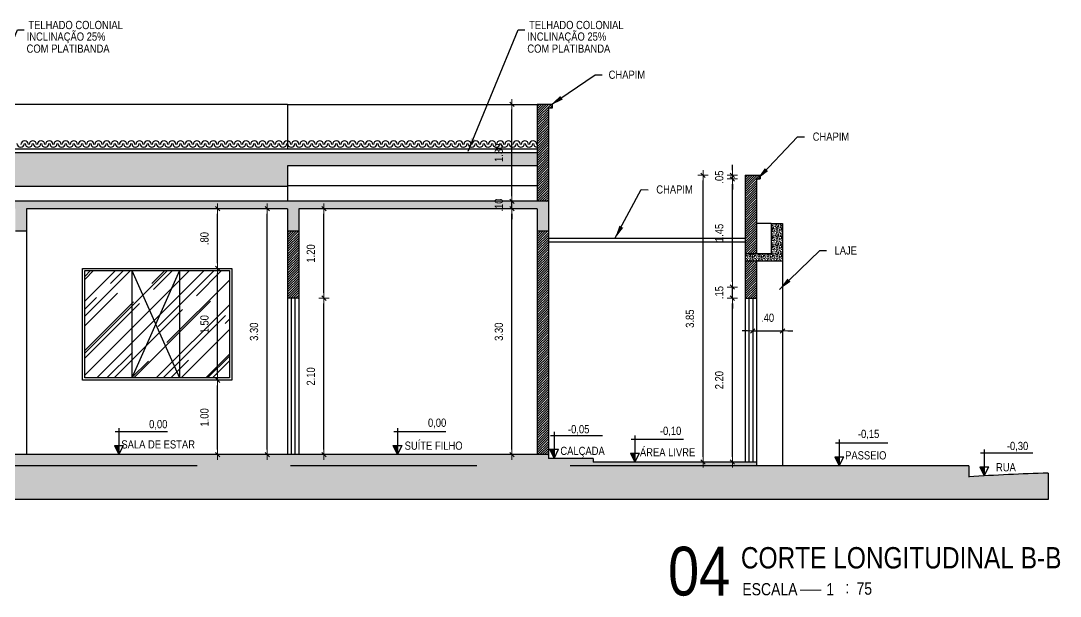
# Model space of a CAD drawing. Header units: millimetres. Extents: x -677 to -23, y -135 to 1112.
# Drawn here: x -51.67 to -37.72, y 863.24 to 870.97 of the extents above; entities that cross this region are included whole.
import ezdxf
from ezdxf.enums import TextEntityAlignment as Align

# ---------------------------------------------------------------- set-up
doc = ezdxf.new("R2010")
doc.units = ezdxf.units.MM
doc.header["$LTSCALE"] = 20
doc.header["$MEASUREMENT"] = 0
doc.header["$PDSIZE"] = -5
doc.linetypes.add('CONTINU', pattern=[0])
doc.linetypes.add('HIDDEN2', pattern=[0.1875, 0.125, -0.0625])
doc.layers.get('0').update_dxf_attribs({"linetype": 'CONTINUOUS'})
doc.layers.get('Defpoints').update_dxf_attribs({"linetype": 'CONTINUOUS'})
for name, color, linetype in [('AR-ALV', 5, 'CONTINUOUS'), ('COTA', 7, 'CONTINUOUS'), ('COTAS', 7, 'CONTINUOUS'), ('E-hatch', 8, 'CONTINUOUS'), ('E-txt-g', 3, 'CONTINUOUS'), ('E-TXT-Y', 2, 'CONTINUOUS'), ('ESQUADRIA', 3, 'CONTINUOUS')]:
    doc.layers.add(name, color=color, linetype=linetype)
for name, color, linetype, lineweight in [('E-Cta-W', 7, 'CONTINUOUS', 20), ('E-Pen-C', 4, 'CONTINUOUS', 15), ('E-Pen-G', 3, 'CONTINUOUS', 30), ('E-Txt-W', 7, 'CONTINUOUS', 20)]:
    doc.layers.add(name, color=color, linetype=linetype, lineweight=lineweight)
doc.styles.add('F2', font='swissc.ttf')
doc.styles.add('REG60', font='romans.shx', dxfattribs={"width": 0.8, "height": 0.15})
doc.styles.add('REG80', font='romans.shx', dxfattribs={"width": 0.8, "height": 0.2})
doc.dimstyles.new('DIMENSION-1', dxfattribs={"dimtxt": 0.11, "dimasz": 0.07, "dimexe": 1, "dimexo": 0, "dimgap": 0.12, "dimtad": 1, "dimzin": 7, "dimdsep": 46, "dimtxsty": 'F2', "dimblk1": 'TRACO', "dimblk2": 'TRACO', "dimsah": 1, "dimcen": 1, "dimse1": 1, "dimse2": 1, "dimclrd": 256, "dimclre": 256, "dimclrt": 6, "dimadec": 0, "dimazin": 0, "dimtfac": 1, "dimtix": 1, "dimtmove": 2, "dimatfit": 3, "dimldrblk": 'TRACO', "dimfxl": 1, "dimtolj": 1, "dimtzin": 0, "dimarcsym": 0})
doc.dimstyles.get("Standard").update_dxf_attribs({"dimtxt": 0.18, "dimasz": 0.18, "dimexe": 0.18, "dimexo": 0.0625, "dimgap": 0.09, "dimtad": 0, "dimtih": 1, "dimtoh": 1, "dimdec": 4, "dimzin": 0, "dimdsep": 46, "dimtxsty": 'Standard', "dimcen": 0.09, "dimadec": 0, "dimazin": 0, "dimtfac": 1, "dimtdec": 4, "dimtofl": 0, "dimtmove": 0, "dimatfit": 3, "dimfxl": 1, "dimtolj": 1, "dimtzin": 0, "dimarcsym": 0})
pattern_1 = [(0, (0.114, 0.0768), (0, 0.12), [0, -0.12]), (0, (0.1152, 0.0348), (0, 0.12), [0, -0.12]), (0, (0.1188, 0.0996), (0, 0.12), [0, -0.12]), (338.1986, (0.0564, 0.0624), (0.36000003276, -0.11999998926), [0.01292436, -0.63329544]), (216.8699, (0.0684, 0.0576), (0.35999999014, 0.2400000148), [0.006, -0.594]), (130.6013, (0.0636, 0.054), (0.60000005055, -0.71999988218), [0.0110634, -1.09528188]), (206.5651, (0.024, 0.0396), (-0.119999899, -0.120000157), [0.00268332, -0.26564484]), (326.3099, (0.0216, 0.0384), (0.2399999469, -0.1200001601), [0.00432672, -0.42833952]), (108.4349, (0.0252, 0.036), (-0.1199998084, 0.2400000522), [0.00379476, -0.3756786]), (225, (0.1008, 0.0276), (-1e-17, -0.120000037), [0.00509112, -0.16461444]), (0, (0.0972, 0.024), (0.12, 0.12), [0.0072, -0.1128]), (135, (0.1044, 0.024), (-0.120000037, 0), [0.00509112, -0.16461444]), (251.5651, (0.0864, 0.1044), (0.1199998084, 0.2400000522), [0.00379476, -0.3756786]), (0, (0.0852, 0.1008), (0.12, 0.12), [0.006, -0.114]), (143.1301, (0.0912, 0.1008), (-0.35999999014, 0.2400000148), [0.006, -0.594]), (213.6901, (0.0228, 0.1056), (0.2399999469, 0.1200001601), [0.00432672, -0.42833952]), (341.5651, (0.0192, 0.1032), (-0.2400000522, 0.1199998084), [0.00758952, -0.37188384]), (126.8699, (0.0264, 0.1008), (0.2400000148, -0.35999999014), [0.006, -0.594]), (0, (0.0576, 0.1008), (0, 0.12), [0, -0.12]), (0, (0.0252, 0.0696), (0, 0.12), [0, -0.12]), (0, (0.0588, 0.0252), (0, 0.12), [0, -0.12]), (0, (0.0912, 0.0624), (0, 0.12), [0, -0.12]), (0, (0.0564, 0.0828), (0, 0.12), [0, -0.12]), (0, (0.03, 0.0864), (0, 0.12), [0, -0.12]), (0, (0.0408, 0.0792), (0, 0.12), [0, -0.12]), (0, (0.036, 0.0504), (0, 0.12), [0, -0.12]), (0, (0.0072, 0.0552), (0, 0.12), [0, -0.12]), (0, (0.0084, 0.0828), (0, 0.12), [0, -0.12]), (0, (0.0048, 0.1092), (0, 0.12), [0, -0.12]), (0, (0.042, 0.114), (0, 0.12), [0, -0.12]), (0, (0.0684, 0.1188), (0, 0.12), [0, -0.12]), (0, (0.1104, 0.114), (0, 0.12), [0, -0.12]), (0, (0.0816, 0.0768), (0, 0.12), [0, -0.12]), (0, (0.0696, 0.0984), (0, 0.12), [0, -0.12]), (0, (0.0792, 0.0408), (0, 0.12), [0, -0.12]), (0, (0.0432, 0.0348), (0, 0.12), [0, -0.12]), (0, (0.0792, 0.0084), (0, 0.12), [0, -0.12]), (0, (0.0396, 0.0156), (0, 0.12), [0, -0.12]), (0, (0.0012, 0.012), (0, 0.12), [0, -0.12]), (0, (0.0156, 0.006), (0, 0.12), [0, -0.12]), (0, (0.0168, 0.0228), (0, 0.12), [0, -0.12]), (0, (0.0972, 0.0036), (0, 0.12), [0, -0.12]), (0, (0.1116, 0.0528), (0, 0.12), [0, -0.12]), (0, (0.1056, 0.0888), (0, 0.12), [0, -0.12]), (0, (0.0504, 0.0024), (0, 0.12), [0, -0.12])]

# ---------------------------------------------------------------- blocks, each defined once
blk = doc.blocks.new('TXT-AMB75')
at = {"layer": 'E-txt-g', "style": 'REG80', "width": 0.8, "flags": 8}
blk.add_attdef('TXT', text='', height=0.2, dxfattribs=at).set_placement((0.005, 0.296), align=Align.CENTER)
at = {"layer": 'E-Txt-W', "style": 'REG60', "width": 0.8, "flags": 8}
blk.add_attdef('TXT', text='', height=0.15, dxfattribs=at).set_placement((0.005, 0.027), align=Align.CENTER)
blk = doc.blocks.new('TRACO')
at = {"layer": 'E-Pen-C'}
for p, q in [((-1, 0), (1, 0)), ((0, 1), (0, -1))]:
    blk.add_line(p, q, dxfattribs=at)
at = {"layer": 'E-Pen-G'}
blk.add_line((-0.42, -0.42), (0.42, 0.42), dxfattribs=at)
blk = doc.blocks.new('*D594')
at = {"color": 4, "lineweight": -2}
blk.add_line((-59.539, 865.064), (-59.539, 870.574), dxfattribs=at)
at = {"layer": 'Defpoints', "color": 0, "linetype": 'Continuous'}
for p in [(-59.539, 870.644), (-58.195, 870.644), (-41.449, 864.994)]:
    blk.add_point(p, dxfattribs=at)
at = {"color": 4, "linetype": 'Continuous', "lineweight": -2, "xscale": 0.07, "yscale": 0.07, "zscale": 0.07}
for p, rotation in [((-59.539, 870.644), 90), ((-59.539, 864.994), 270)]:
    blk.add_blockref('TRACO', p, dxfattribs=dict(at, rotation=rotation))
at = {"color": 4, "linetype": 'Continuous', "insert": (-59.715, 868.119), "char_height": 0.11, "attachment_point": 5, "rotation": 90, "style": 'F2'}
blk.add_mtext('\\A1;5.65', dxfattribs=at)
blk = doc.blocks.new('*D610')
at = {"color": 4, "lineweight": -2}
blk.add_line((-45.078, 865.214), (-45.078, 868.374), dxfattribs=at)
at = {"layer": 'Defpoints', "color": 0, "linetype": 'Continuous'}
for p in [(-45.078, 868.444), (-44.873, 868.444), (-44.873, 865.144)]:
    blk.add_point(p, dxfattribs=at)
at = {"color": 4, "linetype": 'Continuous', "lineweight": -2, "xscale": 0.07, "yscale": 0.07, "zscale": 0.07}
for p, rotation in [((-45.078, 868.444), 90), ((-45.078, 865.144), 270)]:
    blk.add_blockref('TRACO', p, dxfattribs=dict(at, rotation=rotation))
at = {"color": 4, "linetype": 'Continuous', "insert": (-45.254, 866.794), "char_height": 0.11, "attachment_point": 5, "rotation": 90, "style": 'F2'}
blk.add_mtext('\\A1;3.30', dxfattribs=at)
blk = doc.blocks.new('*D611')
at = {"color": 4, "lineweight": -2}
blk.add_line((-42.121, 865.114), (-42.121, 867.174), dxfattribs=at)
at = {"layer": 'Defpoints', "color": 0, "linetype": 'Continuous'}
for p in [(-42.121, 867.244), (-41.957, 867.244), (-41.957, 865.044)]:
    blk.add_point(p, dxfattribs=at)
at = {"color": 4, "linetype": 'Continuous', "lineweight": -2, "xscale": 0.07, "yscale": 0.07, "zscale": 0.07}
for p, rotation in [((-42.121, 867.244), 90), ((-42.121, 865.044), 270)]:
    blk.add_blockref('TRACO', p, dxfattribs=dict(at, rotation=rotation))
at = {"color": 4, "linetype": 'Continuous', "insert": (-42.297, 866.144), "char_height": 0.11, "attachment_point": 5, "rotation": 90, "style": 'F2'}
blk.add_mtext('\\A1;2.20', dxfattribs=at)
blk = doc.blocks.new('*D612')
at = {"color": 4, "lineweight": -2}
for p, q in [((-42.121, 867.464), (-42.121, 867.534)), ((-42.121, 867.244), (-42.121, 867.394)), ((-42.121, 867.174), (-42.121, 867.104))]:
    blk.add_line(p, q, dxfattribs=at)
at = {"layer": 'Defpoints', "color": 0, "linetype": 'Continuous'}
for p in [(-42.121, 867.394), (-41.957, 867.394), (-41.957, 867.244)]:
    blk.add_point(p, dxfattribs=at)
at = {"color": 4, "linetype": 'Continuous', "lineweight": -2, "xscale": 0.07, "yscale": 0.07, "zscale": 0.07}
for p, rotation in [((-42.121, 867.394), 270), ((-42.121, 867.244), 90)]:
    blk.add_blockref('TRACO', p, dxfattribs=dict(at, rotation=rotation))
at = {"color": 4, "linetype": 'Continuous', "insert": (-42.297, 867.319), "char_height": 0.11, "attachment_point": 5, "rotation": 90, "style": 'F2'}
blk.add_mtext('\\A1;.15', dxfattribs=at)
blk = doc.blocks.new('*D613')
at = {"color": 4, "lineweight": -2}
blk.add_line((-42.121, 867.464), (-42.121, 868.774), dxfattribs=at)
at = {"layer": 'Defpoints', "color": 0, "linetype": 'Continuous'}
for p in [(-42.121, 868.844), (-41.807, 868.844), (-41.957, 867.394)]:
    blk.add_point(p, dxfattribs=at)
at = {"color": 4, "linetype": 'Continuous', "lineweight": -2, "xscale": 0.07, "yscale": 0.07, "zscale": 0.07}
for p, rotation in [((-42.121, 868.844), 90), ((-42.121, 867.394), 270)]:
    blk.add_blockref('TRACO', p, dxfattribs=dict(at, rotation=rotation))
at = {"color": 4, "linetype": 'Continuous', "insert": (-42.297, 868.119), "char_height": 0.11, "attachment_point": 5, "rotation": 90, "style": 'F2'}
blk.add_mtext('\\A1;1.45', dxfattribs=at)
blk = doc.blocks.new('*D614')
at = {"color": 4, "lineweight": -2}
for p, q in [((-42.121, 868.964), (-42.121, 869.034)), ((-42.121, 868.844), (-42.121, 868.894)), ((-42.121, 868.774), (-42.121, 868.704))]:
    blk.add_line(p, q, dxfattribs=at)
at = {"layer": 'Defpoints', "color": 0, "linetype": 'Continuous'}
for p in [(-42.121, 868.894), (-41.807, 868.894), (-41.807, 868.844)]:
    blk.add_point(p, dxfattribs=at)
at = {"color": 4, "linetype": 'Continuous', "lineweight": -2, "xscale": 0.07, "yscale": 0.07, "zscale": 0.07}
for p, rotation in [((-42.121, 868.894), 270), ((-42.121, 868.844), 90)]:
    blk.add_blockref('TRACO', p, dxfattribs=dict(at, rotation=rotation))
at = {"color": 4, "linetype": 'Continuous', "insert": (-42.297, 868.869), "char_height": 0.11, "attachment_point": 5, "rotation": 90, "style": 'F2'}
blk.add_mtext('\\A1;.05', dxfattribs=at)
blk = doc.blocks.new('*D615')
at = {"color": 4, "lineweight": -2}
blk.add_line((-42.514, 865.114), (-42.514, 868.824), dxfattribs=at)
at = {"layer": 'Defpoints', "color": 0, "linetype": 'Continuous'}
for p in [(-42.514, 868.894), (-41.957, 868.894), (-41.957, 865.044)]:
    blk.add_point(p, dxfattribs=at)
at = {"color": 4, "linetype": 'Continuous', "lineweight": -2, "xscale": 0.07, "yscale": 0.07, "zscale": 0.07}
for p, rotation in [((-42.514, 868.894), 90), ((-42.514, 865.044), 270)]:
    blk.add_blockref('TRACO', p, dxfattribs=dict(at, rotation=rotation))
at = {"color": 4, "linetype": 'Continuous', "insert": (-42.691, 866.969), "char_height": 0.11, "attachment_point": 5, "rotation": 90, "style": 'F2'}
blk.add_mtext('\\A1;3.85', dxfattribs=at)
blk = doc.blocks.new('*D616')
at = {"color": 4, "lineweight": -2}
for p, q in [((-41.919, 866.804), (-41.989, 866.804)), ((-41.849, 866.804), (-41.449, 866.804)), ((-41.379, 866.804), (-41.309, 866.804))]:
    blk.add_line(p, q, dxfattribs=at)
at = {"layer": 'Defpoints', "color": 0, "linetype": 'Continuous'}
for p in [(-41.849, 867.244), (-41.449, 867.244), (-41.449, 866.804)]:
    blk.add_point(p, dxfattribs=at)
at = {"color": 4, "linetype": 'Continuous', "lineweight": -2, "xscale": 0.07, "yscale": 0.07, "zscale": 0.07}
blk.add_blockref('TRACO', (-41.849, 866.804), dxfattribs=at)
at = {"color": 4, "linetype": 'Continuous', "lineweight": -2, "xscale": 0.07, "yscale": 0.07, "zscale": 0.07, "rotation": 180}
blk.add_blockref('TRACO', (-41.449, 866.804), dxfattribs=at)
at = {"color": 4, "linetype": 'Continuous', "insert": (-41.649, 866.981), "char_height": 0.11, "attachment_point": 5, "style": 'F2'}
blk.add_mtext('\\A1;.40', dxfattribs=at)
blk = doc.blocks.new('*D618')
at = {"color": 4, "lineweight": -2}
for p, q in [((-45.078, 868.614), (-45.078, 868.684)), ((-45.078, 868.444), (-45.078, 868.544)), ((-45.078, 868.374), (-45.078, 868.304))]:
    blk.add_line(p, q, dxfattribs=at)
at = {"layer": 'Defpoints', "color": 0, "linetype": 'Continuous'}
for p in [(-45.078, 868.544), (-44.739, 868.544), (-44.739, 868.444)]:
    blk.add_point(p, dxfattribs=at)
at = {"color": 4, "linetype": 'Continuous', "lineweight": -2, "xscale": 0.07, "yscale": 0.07, "zscale": 0.07}
for p, rotation in [((-45.078, 868.544), 270), ((-45.078, 868.444), 90)]:
    blk.add_blockref('TRACO', p, dxfattribs=dict(at, rotation=rotation))
at = {"color": 4, "linetype": 'Continuous', "insert": (-45.254, 868.494), "char_height": 0.11, "attachment_point": 5, "rotation": 90, "style": 'F2'}
blk.add_mtext('\\A1;.10', dxfattribs=at)
blk = doc.blocks.new('*D619')
at = {"color": 4, "lineweight": -2}
blk.add_line((-45.078, 868.614), (-45.078, 869.774), dxfattribs=at)
at = {"layer": 'Defpoints', "color": 0, "linetype": 'Continuous'}
for p in [(-45.078, 869.844), (-44.739, 869.844), (-44.739, 868.544)]:
    blk.add_point(p, dxfattribs=at)
at = {"color": 4, "linetype": 'Continuous', "lineweight": -2, "xscale": 0.07, "yscale": 0.07, "zscale": 0.07}
for p, rotation in [((-45.078, 869.844), 90), ((-45.078, 868.544), 270)]:
    blk.add_blockref('TRACO', p, dxfattribs=dict(at, rotation=rotation))
at = {"color": 4, "linetype": 'Continuous', "insert": (-45.254, 869.194), "char_height": 0.11, "attachment_point": 5, "rotation": 90, "style": 'F2'}
blk.add_mtext('\\A1;1.30', dxfattribs=at)
blk = doc.blocks.new('IND_DES')
at = {"layer": 'E-Txt-W', "color": 7}
blk.add_line((0.0269, -0.2428), (0.1984, -0.2428), dxfattribs=at)
at = {"layer": 'E-txt-g', "color": 7, "style": 'F2'}
for s, p in [('ESCALA', (-0.4463, -0.2864)), ('1', (0.2426, -0.2864)), (':', (0.3988, -0.2706))]:
    blk.add_text(s, height=0.1, dxfattribs=at).set_placement(p)
blk.add_attdef('ESCALA', (0.4897, -0.2812), '', height=0.1, dxfattribs=at)
at = {"layer": 'E-Txt-W', "color": 6, "style": 'F2'}
blk.add_attdef('00', text='', height=0.4, dxfattribs=at).set_placement((-0.7083, -0.2881), align=Align.CENTER)
at = {"layer": 'E-TXT-Y', "color": 7, "style": 'F2'}
for tag, p in [('PROJETO', (-0.4563, 0.1829)), ('DESENHO', (-0.4582, -0.0658))]:
    blk.add_attdef(tag, p, '', height=0.175, dxfattribs=at)
blk = doc.blocks.new('*D1115')
at = {"color": 4, "lineweight": -2}
blk.add_line((-47.6, 865.214), (-47.6, 867.174), dxfattribs=at)
at = {"layer": 'Defpoints', "color": 0, "linetype": 'Continuous'}
for p in [(-47.939, 867.244), (-47.6, 867.244), (-47.939, 865.144)]:
    blk.add_point(p, dxfattribs=at)
at = {"color": 4, "linetype": 'Continuous', "lineweight": -2, "xscale": 0.07, "yscale": 0.07, "zscale": 0.07}
for p, rotation in [((-47.6, 867.244), 90), ((-47.6, 865.144), 270)]:
    blk.add_blockref('TRACO', p, dxfattribs=dict(at, rotation=rotation))
at = {"color": 4, "linetype": 'Continuous', "insert": (-47.776, 866.194), "char_height": 0.11, "attachment_point": 5, "rotation": 90, "style": 'F2'}
blk.add_mtext('\\A1;2.10', dxfattribs=at)
blk = doc.blocks.new('*D1116')
at = {"color": 4, "lineweight": -2}
blk.add_line((-47.6, 867.314), (-47.6, 868.374), dxfattribs=at)
at = {"layer": 'Defpoints', "color": 0, "linetype": 'Continuous'}
for p in [(-47.939, 868.444), (-47.6, 868.444), (-47.939, 867.244)]:
    blk.add_point(p, dxfattribs=at)
at = {"color": 4, "linetype": 'Continuous', "lineweight": -2, "xscale": 0.07, "yscale": 0.07, "zscale": 0.07}
for p, rotation in [((-47.6, 868.444), 90), ((-47.6, 867.244), 270)]:
    blk.add_blockref('TRACO', p, dxfattribs=dict(at, rotation=rotation))
at = {"color": 4, "linetype": 'Continuous', "insert": (-47.776, 867.844), "char_height": 0.11, "attachment_point": 5, "rotation": 90, "style": 'F2'}
blk.add_mtext('\\A1;1.20', dxfattribs=at)
blk = doc.blocks.new('*D1117')
at = {"color": 4, "lineweight": -2}
blk.add_line((-49.027, 865.214), (-49.027, 866.074), dxfattribs=at)
at = {"layer": 'Defpoints', "color": 0, "linetype": 'Continuous'}
for p in [(-49.027, 866.144), (-48.898, 866.144), (-48.898, 865.144)]:
    blk.add_point(p, dxfattribs=at)
at = {"color": 4, "linetype": 'Continuous', "lineweight": -2, "xscale": 0.07, "yscale": 0.07, "zscale": 0.07}
for p, rotation in [((-49.027, 866.144), 90), ((-49.027, 865.144), 270)]:
    blk.add_blockref('TRACO', p, dxfattribs=dict(at, rotation=rotation))
at = {"color": 4, "linetype": 'Continuous', "insert": (-49.203, 865.644), "char_height": 0.11, "attachment_point": 5, "rotation": 90, "style": 'F2'}
blk.add_mtext('\\A1;1.00', dxfattribs=at)
blk = doc.blocks.new('*D1118')
at = {"color": 4, "lineweight": -2}
blk.add_line((-49.027, 866.214), (-49.027, 867.574), dxfattribs=at)
at = {"layer": 'Defpoints', "color": 0, "linetype": 'Continuous'}
for p in [(-49.027, 867.644), (-48.838, 867.644), (-48.898, 866.144)]:
    blk.add_point(p, dxfattribs=at)
at = {"color": 4, "linetype": 'Continuous', "lineweight": -2, "xscale": 0.07, "yscale": 0.07, "zscale": 0.07}
for p, rotation in [((-49.027, 867.644), 90), ((-49.027, 866.144), 270)]:
    blk.add_blockref('TRACO', p, dxfattribs=dict(at, rotation=rotation))
at = {"color": 4, "linetype": 'Continuous', "insert": (-49.203, 866.894), "char_height": 0.11, "attachment_point": 5, "rotation": 90, "style": 'F2'}
blk.add_mtext('\\A1;1.50', dxfattribs=at)
blk = doc.blocks.new('*D1119')
at = {"color": 4, "lineweight": -2}
blk.add_line((-49.027, 867.714), (-49.027, 868.374), dxfattribs=at)
at = {"layer": 'Defpoints', "color": 0, "linetype": 'Continuous'}
for p in [(-49.027, 868.444), (-48.799, 868.444), (-48.838, 867.644)]:
    blk.add_point(p, dxfattribs=at)
at = {"color": 4, "linetype": 'Continuous', "lineweight": -2, "xscale": 0.07, "yscale": 0.07, "zscale": 0.07}
for p, rotation in [((-49.027, 868.444), 90), ((-49.027, 867.644), 270)]:
    blk.add_blockref('TRACO', p, dxfattribs=dict(at, rotation=rotation))
at = {"color": 4, "linetype": 'Continuous', "insert": (-49.203, 868.044), "char_height": 0.11, "attachment_point": 5, "rotation": 90, "style": 'F2'}
blk.add_mtext('\\A1;.80', dxfattribs=at)
blk = doc.blocks.new('*D1120')
at = {"color": 4, "lineweight": -2}
blk.add_line((-48.361, 865.214), (-48.361, 868.374), dxfattribs=at)
at = {"layer": 'Defpoints', "color": 0, "linetype": 'Continuous'}
for p in [(-48.361, 868.444), (-48.089, 868.444), (-48.089, 865.144)]:
    blk.add_point(p, dxfattribs=at)
at = {"color": 4, "linetype": 'Continuous', "lineweight": -2, "xscale": 0.07, "yscale": 0.07, "zscale": 0.07}
for p, rotation in [((-48.361, 868.444), 90), ((-48.361, 865.144), 270)]:
    blk.add_blockref('TRACO', p, dxfattribs=dict(at, rotation=rotation))
at = {"color": 4, "linetype": 'Continuous', "insert": (-48.538, 866.794), "char_height": 0.11, "attachment_point": 5, "rotation": 90, "style": 'F2'}
blk.add_mtext('\\A1;3.30', dxfattribs=at)

msp = doc.modelspace()

# ---------------------------------------------------------------- hatches: boundary and pattern name
at = {"linetype": 'Continuous'}
h = msp.add_hatch(dxfattribs=at)
h.set_pattern_fill('TROOF1', color=8, scale=0.15, angle=180, style=0, pattern_type=2)
h.set_pattern_definition([(180, (-84.41893, 346.28626), (-0.15, -0.15), [0.048, -0.102]), (305.2176, (-84.5629314, 346.271264), (-1.05000017453, 1.49999987498), [0.03121305, -3.0900849]), (340.71, (-84.5449314, 346.245764), (-2.55000077763, 0.8999979741), [0.0317844, -3.1466586]), (19.29, (-84.5149314, 346.235264), (2.55000077763, 0.8999979741), [0.0317844, -3.1466586]), (54.7824, (-84.4849314, 346.245764), (1.05000017453, 1.49999987498), [0.03121305, -3.0900849]), (90, (-84.46693, 346.27126), (-0.15, 0.15), [0.015, -0.135]), (270, (-84.56293, 346.28626), (0.15, -0.15), [0.015, -0.135]), (180, (-84.41893, 346.28026), (-0.15, -0.15), [0.042, -0.108]), (306.3844, (-84.5689314, 346.268264), (-1.650001937525, 2.24999858293), [0.0354012, -3.50472585]), (342.3499, (-84.5479314, 346.239764), (2.850000422915, -0.899998778574), [0.0346302, -3.42838875]), (17.6501, (-84.5149314, 346.229264), (-2.850000422915, -0.899998778574), [0.0346302, -3.42838875]), (53.6156, (-84.4819314, 346.239764), (1.650001937525, 2.24999858293), [0.0354012, -3.50472585]), (90, (-84.46093, 346.26826), (-0.15, 0.15), [0.012, -0.138]), (270, (-84.56893, 346.28026), (0.15, -0.15), [0.012, -0.138]), (180, (-84.56293, 346.28026), (-0.15, -0.15), [0.006, -0.144]), (267.3974, (-84.4609314, 346.268264), (0.1500021288, 3.14999989794), [0.13213635, -3.17127105]), (272.6026, (-84.5689314, 346.268264), (0.1500021288, -3.14999989794), [0.13213635, -3.17127105]), (180, (-84.56293, 346.28626), (-0.15, -0.15), [0.006, -0.144])])
h.paths.add_polyline_path([(-63.148, 869.199), (-63.148, 869.02), (-54.896, 869.02), (-54.896, 868.744), (-48.089, 868.744), (-48.089, 869.02), (-44.739, 869.02), (-44.739, 869.199)])
at = {"layer": 'COTA', "linetype": 'Continuous'}
h = msp.add_hatch(dxfattribs=at)
h.set_pattern_fill('AR-RROOF', color=8, scale=0.35, angle=45, style=0)
h.set_pattern_definition([(45, (6.11613, 138.40094), (0.29698485, 0.7919596), [5.25, -0.7, 1.75, -0.35]), (45, (6.32154, 138.85384), (-0.57664558, 0.08167083), [1.05, -0.1155, 2.1, -0.2625]), (45, (6.0295, 138.73505), (1.1211178, 1.45275088), [2.8, -0.49, 1.4, -0.35])])
h.paths.add_polyline_path([(-50.808, 867.614), (-48.868, 867.614), (-48.868, 866.174), (-50.808, 866.174)])
at = {"layer": 'COTAS', "linetype": 'CONTINU'}
h = msp.add_hatch(dxfattribs=at)
h.set_pattern_fill('ANSI38', color=8, scale=0.25, style=0)
h.set_pattern_definition([(45, (-84.41893, 346.286264), (-0.022097087, 0.022097087), []), (135, (-84.41893, 346.286264), (-0.0662912607, 0.022097087), [0.078125, -0.046875])])
h.paths.add_polyline_path([(-67.524, 865.044), (-67.524, 864.544), (-37.886, 864.544), (-37.886, 864.896), (-38.472, 864.874), (-38.804, 864.854), (-38.949, 864.844), (-38.949, 864.994), (-41.799, 864.994), (-41.799, 865.044), (-43.989, 865.044), (-43.989, 865.094), (-44.589, 865.094), (-44.589, 865.144), (-63.298, 865.144), (-63.298, 865.094), (-63.898, 865.094), (-63.898, 865.044)])
at = {"layer": 'E-hatch'}
h = msp.add_hatch(dxfattribs=at)
h.set_pattern_fill('ANSI31', color=256, scale=0.18, style=0)
h.set_pattern_definition([(45, (-84.418931, 346.286264), (-0.0159099026, 0.0159099026), [])])
h.paths.add_polyline_path([(-66.299, 867.994), (-66.249, 867.994), (-66.249, 868.044), (-66.449, 868.044), (-66.449, 865.044), (-66.299, 865.044)])
h.paths.add_polyline_path([(-63.148, 868.144), (-63.298, 868.144), (-63.298, 867.244), (-63.148, 867.244)])
h.paths.add_polyline_path([(-63.148, 866.144), (-63.298, 866.144), (-63.298, 865.144), (-63.148, 865.144)])
h.paths.add_polyline_path([(-63.148, 869.844), (-63.348, 869.844), (-63.348, 869.794), (-63.298, 869.794), (-63.298, 868.544), (-63.148, 868.544)])
h.paths.add_polyline_path([(-59.898, 868.144), (-60.048, 868.144), (-60.048, 865.144), (-59.898, 865.144)])
h.paths.add_polyline_path([(-56.246, 868.144), (-56.396, 868.144), (-56.396, 865.144), (-56.246, 865.144)])
h.paths.add_polyline_path([(-54.896, 868.144), (-55.046, 868.144), (-55.046, 865.144), (-54.896, 865.144)])
h.paths.add_polyline_path([(-47.939, 868.144), (-48.089, 868.144), (-48.089, 867.244), (-47.939, 867.244)])
h.paths.add_polyline_path([(-44.589, 869.794), (-44.539, 869.794), (-44.539, 869.844), (-44.739, 869.844), (-44.739, 868.544), (-44.589, 868.544)])
h.paths.add_polyline_path([(-44.589, 868.144), (-44.739, 868.144), (-44.739, 865.144), (-44.589, 865.144)])
h = msp.add_hatch(dxfattribs=at)
h.set_pattern_fill('ANSI31', color=256, scale=0.18, style=0)
h.paths.add_polyline_path([(-41.799, 868.844), (-41.749, 868.844), (-41.749, 868.894), (-41.949, 868.894), (-41.949, 867.844), (-41.799, 867.844)])
h.paths.add_polyline_path([(-41.799, 867.744), (-41.949, 867.744), (-41.949, 867.244), (-41.799, 867.244)])
h = msp.add_hatch(dxfattribs=at)
h.set_pattern_fill('CONC', color=8, scale=0.12, style=0, pattern_type=2)
h.set_pattern_definition(pattern_1)
h.paths.add_polyline_path([(-54.896, 868.444), (-51.739, 868.444), (-51.739, 868.144), (-51.589, 868.144), (-51.589, 868.444), (-48.089, 868.444), (-48.089, 868.144), (-47.939, 868.144), (-47.939, 868.444), (-44.739, 868.444), (-44.739, 868.144), (-44.589, 868.144), (-44.589, 868.544), (-63.298, 868.544), (-63.298, 868.144), (-63.148, 868.144), (-63.148, 868.444), (-60.048, 868.444), (-60.048, 868.144), (-59.898, 868.144), (-59.898, 868.444), (-56.396, 868.444), (-56.396, 868.144), (-56.246, 868.144), (-56.246, 868.444), (-55.046, 868.444), (-55.046, 868.144), (-54.896, 868.144)])
h.paths.add_polyline_path([(-60.321, 868.373), (-60.321, 868.61), (-60.551, 868.61), (-60.551, 868.373)], flags=9)
h.paths.add_polyline_path([(-56.837, 868.373), (-56.837, 868.61), (-57.067, 868.61), (-57.067, 868.373)], flags=9)
h.paths.add_polyline_path([(-51.952, 868.373), (-51.952, 868.61), (-52.182, 868.61), (-52.182, 868.373)], flags=9)
h.paths.add_polyline_path([(-45.139, 868.373), (-45.139, 868.61), (-45.369, 868.61), (-45.369, 868.373)], flags=9)
h = msp.add_hatch(dxfattribs=at)
h.set_pattern_fill('CONC', color=8, scale=0.12, style=0, pattern_type=2)
h.set_pattern_definition(pattern_1)
h.paths.add_polyline_path([(-41.449, 868.244), (-41.599, 868.244), (-41.599, 867.844), (-41.949, 867.844), (-41.949, 867.744), (-41.449, 867.744)])

# ---------------------------------------------------------------- linework, layer by layer
at = {"color": 6, "linetype": 'Continuous'}
for p, q in [((-48.089, 869.844), (-54.896, 869.844)), ((-51.589, 868.144), (-51.589, 865.144)), ((-41.599, 868.244), (-41.799, 868.244))]:
    msp.add_line(p, q, dxfattribs=at)
at = {"color": 2, "linetype": 'Continuous'}
for p, q in [((-48.089, 869.844), (-48.089, 869.249)), ((-48.089, 869.844), (-44.739, 869.844)), ((-63.148, 869.249), (-44.739, 869.249)), ((-63.148, 869.199), (-44.739, 869.199)), ((-44.739, 869.02), (-48.089, 869.02)), ((-48.089, 869.02), (-48.089, 868.544)), ((-44.739, 868.753), (-48.089, 868.753))]:
    msp.add_line(p, q, dxfattribs=at)
at = {"color": 5, "linetype": 'Continuous'}
for p, q in [((-44.739, 869.844), (-44.739, 868.544)), ((-44.539, 869.844), (-44.739, 869.844)), ((-44.589, 869.794), (-44.589, 865.144)), ((-44.539, 869.794), (-44.589, 869.794)), ((-44.539, 869.844), (-44.539, 869.794)), ((-41.949, 868.894), (-41.949, 867.244)), ((-41.949, 868.894), (-41.749, 868.894)), ((-41.799, 868.844), (-41.799, 867.844)), ((-41.799, 868.844), (-41.749, 868.844)), ((-41.749, 868.894), (-41.749, 868.844)), ((-44.589, 868.544), (-63.298, 868.544)), ((-51.589, 868.444), (-51.589, 868.144)), ((-48.089, 868.444), (-51.589, 868.444)), ((-48.089, 868.444), (-48.089, 867.244)), ((-47.939, 868.444), (-47.939, 867.244)), ((-44.739, 868.444), (-47.939, 868.444)), ((-44.739, 868.444), (-44.739, 865.144)), ((-51.589, 868.144), (-51.739, 868.144)), ((-47.939, 868.144), (-48.089, 868.144)), ((-44.589, 868.144), (-44.739, 868.144)), ((-41.599, 868.244), (-41.449, 868.244)), ((-41.599, 868.244), (-41.599, 867.844)), ((-41.449, 868.244), (-41.449, 867.744)), ((-41.949, 867.844), (-41.599, 867.844)), ((-41.949, 867.744), (-41.449, 867.744)), ((-41.799, 867.744), (-41.799, 867.244)), ((-47.939, 867.244), (-48.089, 867.244)), ((-41.949, 867.244), (-41.799, 867.244))]:
    msp.add_line(p, q, dxfattribs=at)
at = {"color": 7, "linetype": 'Continuous'}
for p, q in [((-48.089, 868.744), (-54.896, 868.744)), ((-48.039, 867.244), (-48.039, 865.144)), ((-47.989, 867.244), (-47.989, 865.144)), ((-41.899, 867.244), (-41.899, 865.044)), ((-41.849, 867.244), (-41.849, 865.044))]:
    msp.add_line(p, q, dxfattribs=at)
at = {"color": 8, "linetype": 'Continuous'}
for p, q in [((-41.949, 868.044), (-44.589, 868.044)), ((-41.949, 867.994), (-44.589, 867.994)), ((-50.176, 867.614), (-50.176, 866.174)), ((-49.54, 867.614), (-49.54, 866.174)), ((-48.089, 867.244), (-48.089, 865.144)), ((-47.939, 867.244), (-47.939, 865.144)), ((-41.949, 867.244), (-41.949, 865.044)), ((-41.799, 867.244), (-41.799, 865.044)), ((-37.886, 864.896), (-37.886, 864.594))]:
    msp.add_line(p, q, dxfattribs=at)
at = {"color": 8, "linetype": 'HIDDEN2'}
for p, q in [((-49.54, 867.614), (-50.176, 866.174)), ((-50.176, 867.614), (-49.54, 866.174)), ((-41.799, 864.994), (-67.524, 864.994))]:
    msp.add_line(p, q, dxfattribs=at)
for p, q in [((-50.35, 865.499), (-50.35, 865.144)), ((-46.613, 865.499), (-46.613, 865.144)), ((-50.399, 865.453), (-49.7, 865.453)), ((-46.663, 865.453), (-45.963, 865.453)), ((-44.562, 865.403), (-43.863, 865.403)), ((-44.513, 865.449), (-44.513, 865.094)), ((-43.478, 865.353), (-42.779, 865.353)), ((-43.428, 865.399), (-43.428, 865.044)), ((-40.688, 865.349), (-40.688, 864.994)), ((-50.41, 865.266), (-50.35, 865.144)), ((-50.41, 865.266), (-50.289, 865.266)), ((-50.35, 865.144), (-50.289, 865.266)), ((-46.674, 865.266), (-46.613, 865.144)), ((-46.674, 865.266), (-46.552, 865.266)), ((-46.613, 865.144), (-46.552, 865.266)), ((-44.574, 865.216), (-44.513, 865.094)), ((-44.574, 865.216), (-44.452, 865.216)), ((-44.513, 865.094), (-44.452, 865.216)), ((-40.738, 865.303), (-40.038, 865.303)), ((-38.742, 865.213), (-38.742, 864.858)), ((-43.489, 865.166), (-43.428, 865.044)), ((-43.489, 865.166), (-43.367, 865.166)), ((-43.428, 865.044), (-43.367, 865.166)), ((-40.749, 865.116), (-40.688, 864.994)), ((-40.749, 865.116), (-40.627, 865.116)), ((-40.688, 864.994), (-40.627, 865.116)), ((-38.791, 865.167), (-38.092, 865.167)), ((-38.803, 864.98), (-38.742, 864.858)), ((-38.803, 864.98), (-38.681, 864.98)), ((-38.742, 864.858), (-38.681, 864.98))]:
    msp.add_line(p, q)
at = {"color": 1, "linetype": 'Continuous'}
for p, q in [((-44.589, 865.144), (-63.298, 865.144)), ((-44.589, 865.144), (-44.589, 865.094)), ((-43.989, 865.094), (-44.589, 865.094)), ((-43.989, 865.094), (-43.989, 865.044)), ((-41.799, 865.044), (-43.989, 865.044)), ((-41.799, 865.044), (-41.799, 864.994)), ((-38.949, 864.994), (-41.799, 864.994)), ((-38.949, 864.994), (-38.949, 864.944)), ((-38.949, 864.994), (-38.949, 864.844)), ((-38.949, 864.994), (-38.949, 864.944))]:
    msp.add_line(p, q, dxfattribs=at)
at = {"color": 8, "linetype": 'Continuous'}
for points in [[(-50.838, 867.644), (-48.838, 867.644), (-48.838, 866.144), (-50.838, 866.144)], [(-50.808, 867.614), (-48.868, 867.614), (-48.868, 866.174), (-50.808, 866.174)]]:
    msp.add_lwpolyline(points, close=True, dxfattribs=at)
at = {"color": 8, "linetype": 'Continuous', "flags": 128}
msp.add_lwpolyline([(-37.886, 864.896), (-37.886, 864.544)], dxfattribs=at)
at = {"color": 1, "linetype": 'Continuous'}
msp.add_arc((-37.383, 843.535), 21.367, 91.3487, 94.2033, dxfattribs=at)
for points in [[(-50.41, 865.266), (-50.35, 865.266), (-50.35, 865.144)], [(-46.674, 865.266), (-46.613, 865.266), (-46.613, 865.144)], [(-44.574, 865.216), (-44.513, 865.216), (-44.513, 865.094)], [(-43.489, 865.166), (-43.428, 865.166), (-43.428, 865.044)], [(-40.749, 865.116), (-40.688, 865.116), (-40.688, 864.994)], [(-38.803, 864.98), (-38.742, 864.98), (-38.742, 864.858)]]:
    msp.add_solid(points)
at = {"layer": 'AR-ALV', "color": 6, "linetype": 'Continuous'}
for p, q in [((-41.449, 867.744), (-41.449, 864.994)), ((-41.449, 867.402), (-41.449, 867.394))]:
    msp.add_line(p, q, dxfattribs=at)
at = {"layer": 'AR-ALV', "color": 8, "linetype": 'Continuous'}
for p, q in [((-41.949, 867.244), (-41.949, 865.044)), ((-41.799, 867.244), (-41.799, 865.044))]:
    msp.add_line(p, q, dxfattribs=at)
at = {"layer": 'AR-ALV', "color": 7, "linetype": 'Continuous'}
for p, q in [((-41.899, 867.244), (-41.899, 865.044)), ((-41.849, 867.244), (-41.849, 865.044))]:
    msp.add_line(p, q, dxfattribs=at)
at = {"layer": 'COTAS', "color": 8, "linetype": 'CONTINU'}
msp.add_line((-37.886, 864.544), (-67.524, 864.544), dxfattribs=at)
at = {"layer": 'ESQUADRIA', "color": 7}
for centre, start, end in [((-51.669, 869.321), 180, 0), ((-51.615, 869.306), 0, 180), ((-51.559, 869.321), 180, 0), ((-51.505, 869.306), 0, 180), ((-51.449, 869.321), 180, 0), ((-51.395, 869.306), 0, 180), ((-51.339, 869.321), 180, 0), ((-51.285, 869.306), 0, 180), ((-51.229, 869.321), 180, 0), ((-51.175, 869.306), 0, 180), ((-51.175, 869.306), 0, 180), ((-51.119, 869.321), 180, 0), ((-51.119, 869.321), 180, 0), ((-51.065, 869.306), 0, 180), ((-51.009, 869.321), 180, 0), ((-50.955, 869.306), 0, 180), ((-50.899, 869.321), 180, 0), ((-50.845, 869.306), 0, 180), ((-50.789, 869.321), 180, 0), ((-50.735, 869.306), 0, 180), ((-50.679, 869.321), 180, 0), ((-50.625, 869.306), 0, 180), ((-50.569, 869.321), 180, 0), ((-50.515, 869.306), 0, 180), ((-50.459, 869.321), 180, 0), ((-50.405, 869.306), 0, 180), ((-50.349, 869.321), 180, 0), ((-50.295, 869.306), 0, 180), ((-50.239, 869.321), 180, 0), ((-50.185, 869.306), 0, 180), ((-50.129, 869.321), 180, 0), ((-50.075, 869.306), 0, 180), ((-50.075, 869.306), 0, 180), ((-50.019, 869.321), 180, 0), ((-50.019, 869.321), 180, 270), ((-49.965, 869.306), 0, 180), ((-49.909, 869.321), 180, 0), ((-49.855, 869.306), 0, 180), ((-49.799, 869.321), 180, 0), ((-49.745, 869.306), 0, 180), ((-49.689, 869.321), 180, 0), ((-49.635, 869.306), 0, 180), ((-49.635, 869.306), 0, 180), ((-49.579, 869.321), 180, 0), ((-49.579, 869.321), 180, 0), ((-49.525, 869.306), 0, 180), ((-49.525, 869.306), 0, 180), ((-49.469, 869.321), 180, 0), ((-49.469, 869.321), 180, 0), ((-49.415, 869.306), 0, 180), ((-49.359, 869.321), 180, 0), ((-49.305, 869.306), 0, 180), ((-49.305, 869.306), 0, 180), ((-49.249, 869.321), 180, 0), ((-49.249, 869.321), 180, 0), ((-49.195, 869.306), 0, 180), ((-49.139, 869.321), 180, 0), ((-49.085, 869.306), 0, 180), ((-49.029, 869.321), 180, 0), ((-48.975, 869.306), 0, 180), ((-48.919, 869.321), 180, 0), ((-48.865, 869.306), 0, 180), ((-48.809, 869.321), 180, 0), ((-48.755, 869.306), 0, 180), ((-48.699, 869.321), 180, 0), ((-48.645, 869.306), 0, 180), ((-48.589, 869.321), 180, 0), ((-48.535, 869.306), 0, 180), ((-48.479, 869.321), 180, 0), ((-48.425, 869.306), 0, 180), ((-48.369, 869.321), 180, 0), ((-48.315, 869.306), 0, 180), ((-48.259, 869.321), 180, 0), ((-48.205, 869.306), 0, 180), ((-48.205, 869.306), 0, 180), ((-48.149, 869.321), 180, 0), ((-48.149, 869.321), 180, 270), ((-48.095, 869.306), 0, 180), ((-48.039, 869.321), 180, 0), ((-47.985, 869.306), 0, 180), ((-47.929, 869.321), 180, 0), ((-47.875, 869.306), 0, 180), ((-47.819, 869.321), 180, 0), ((-47.765, 869.306), 0, 180), ((-47.709, 869.321), 180, 0), ((-47.655, 869.306), 0, 180), ((-47.599, 869.321), 180, 0), ((-47.545, 869.306), 0, 180), ((-47.545, 869.306), 0, 180), ((-47.489, 869.321), 180, 0), ((-47.489, 869.321), 180, 0), ((-47.435, 869.306), 0, 180), ((-47.379, 869.321), 180, 0), ((-47.325, 869.306), 0, 180), ((-47.269, 869.321), 180, 0), ((-47.215, 869.306), 0, 180), ((-47.159, 869.321), 180, 0), ((-47.105, 869.306), 0, 180), ((-47.049, 869.321), 180, 0), ((-46.995, 869.306), 0, 180), ((-46.939, 869.321), 180, 0), ((-46.885, 869.306), 0, 180), ((-46.829, 869.321), 180, 0), ((-46.775, 869.306), 0, 180), ((-46.719, 869.321), 180, 0), ((-46.665, 869.306), 0, 180), ((-46.609, 869.321), 180, 0), ((-46.555, 869.306), 0, 180), ((-46.499, 869.321), 180, 0), ((-46.445, 869.306), 0, 180), ((-46.445, 869.306), 0, 180), ((-46.389, 869.321), 180, 0), ((-46.389, 869.321), 180, 270), ((-46.335, 869.306), 0, 180), ((-46.279, 869.321), 180, 0), ((-46.225, 869.306), 0, 180), ((-46.169, 869.321), 180, 0), ((-46.115, 869.306), 0, 180), ((-46.059, 869.321), 180, 0), ((-46.005, 869.306), 0, 180), ((-45.949, 869.321), 180, 0), ((-45.895, 869.306), 0, 180), ((-45.839, 869.321), 180, 0), ((-45.785, 869.306), 0, 180), ((-45.729, 869.321), 180, 0), ((-45.675, 869.306), 0, 180), ((-45.619, 869.321), 180, 0), ((-45.565, 869.306), 0, 180), ((-45.509, 869.321), 180, 0), ((-45.455, 869.306), 0, 180), ((-45.399, 869.321), 180, 0), ((-45.345, 869.306), 0, 180), ((-45.289, 869.321), 180, 0), ((-45.235, 869.306), 0, 180), ((-45.179, 869.321), 180, 0), ((-45.125, 869.306), 0, 180), ((-45.069, 869.321), 180, 0), ((-45.015, 869.306), 0, 180), ((-44.959, 869.321), 180, 0), ((-44.905, 869.306), 0, 180), ((-44.849, 869.321), 180, 0), ((-44.795, 869.306), 0, 180), ((-44.739, 869.321), 180, 270)]:
    msp.add_arc(centre, 0.05, start, end, dxfattribs=at)

# ---------------------------------------------------------------- block references
ref = msp.add_blockref('TXT-AMB75', (-49.826, 865.283), dxfattribs=dict(xscale=0.7290000000000001, yscale=0.7290000000000001, zscale=0.7290000000000001))
ref.add_attrib('TXT', '0,00', dxfattribs={"layer": 'E-txt-g', "color": 2, "height": 0.11, "style": 'F2'}).set_placement((-49.823, 865.499), align=Align.CENTER)
ref = msp.add_blockref('TXT-AMB75', (-46.085, 865.302), dxfattribs=dict(xscale=0.7290000000000001, yscale=0.7290000000000001, zscale=0.7290000000000001))
ref.add_attrib('TXT', '0,00', dxfattribs={"layer": 'E-txt-g', "color": 2, "height": 0.11, "style": 'F2'}).set_placement((-46.082, 865.518), align=Align.CENTER)
ref = msp.add_blockref('TXT-AMB75', (-44.187, 865.215), dxfattribs=dict(xscale=0.7290000000000001, yscale=0.7290000000000001, zscale=0.7290000000000001))
ref.add_attrib('TXT', '-0,05', dxfattribs={"layer": 'E-txt-g', "color": 2, "height": 0.11, "style": 'F2'}).set_placement((-44.183, 865.431), align=Align.CENTER)
ref = msp.add_blockref('TXT-AMB75', (-42.952, 865.193), dxfattribs=dict(xscale=0.7290000000000001, yscale=0.7290000000000001, zscale=0.7290000000000001))
ref.add_attrib('TXT', '-0,10', dxfattribs={"layer": 'E-txt-g', "color": 2, "height": 0.11, "style": 'F2'}).set_placement((-42.95, 865.409), align=Align.CENTER)
ref = msp.add_blockref('TXT-AMB75', (-40.298, 865.152), dxfattribs=dict(xscale=0.7290000000000001, yscale=0.7290000000000001, zscale=0.7290000000000001))
ref.add_attrib('TXT', '-0,15', dxfattribs={"layer": 'E-txt-g', "color": 2, "height": 0.11, "style": 'F2'}).set_placement((-40.294, 865.368), align=Align.CENTER)
ref = msp.add_blockref('TXT-AMB75', (-49.831, 865.011), dxfattribs=dict(xscale=0.7290000000000001, yscale=0.7290000000000001, zscale=0.7290000000000001))
ref.add_attrib('TXT', 'SALA DE ESTAR', dxfattribs={"layer": 'E-txt-g', "color": 2, "height": 0.11, "style": 'F2'}).set_placement((-49.824, 865.227), align=Align.CENTER)
ref = msp.add_blockref('TXT-AMB75', (-46.134, 864.994), dxfattribs=dict(xscale=0.7290000000000001, yscale=0.7290000000000001, zscale=0.7290000000000001))
ref.add_attrib('TXT', 'SUÍTE FILHO', dxfattribs={"layer": 'E-txt-g', "color": 2, "height": 0.11, "style": 'F2'}).set_placement((-46.129, 865.21), align=Align.CENTER)
ref = msp.add_blockref('TXT-AMB75', (-44.135, 864.924), dxfattribs=dict(xscale=0.7290000000000001, yscale=0.7290000000000001, zscale=0.7290000000000001))
ref.add_attrib('TXT', 'CALÇADA', dxfattribs={"layer": 'E-txt-g', "color": 2, "height": 0.11, "style": 'F2'}).set_placement((-44.131, 865.14), align=Align.CENTER)
ref = msp.add_blockref('TXT-AMB75', (-42.992, 864.905), dxfattribs=dict(xscale=0.7290000000000001, yscale=0.7290000000000001, zscale=0.7290000000000001))
ref.add_attrib('TXT', 'ÁREA LIVRE', dxfattribs={"layer": 'E-txt-g', "color": 2, "height": 0.11, "style": 'F2'}).set_placement((-42.99, 865.121), align=Align.CENTER)
ref = msp.add_blockref('TXT-AMB75', (-40.338, 864.864), dxfattribs=dict(xscale=0.7290000000000001, yscale=0.7290000000000001, zscale=0.7290000000000001))
ref.add_attrib('TXT', 'PASSEIO', dxfattribs={"layer": 'E-txt-g', "color": 2, "height": 0.11, "style": 'F2'}).set_placement((-40.332, 865.08), align=Align.CENTER)
ref = msp.add_blockref('TXT-AMB75', (-38.299, 864.99), dxfattribs=dict(xscale=0.7290000000000001, yscale=0.7290000000000001, zscale=0.7290000000000001))
ref.add_attrib('TXT', '-0,30', dxfattribs={"layer": 'E-txt-g', "color": 2, "height": 0.11, "style": 'F2'}).set_placement((-38.296, 865.206), align=Align.CENTER)
ref = msp.add_blockref('TXT-AMB75', (-38.458, 864.704), dxfattribs=dict(xscale=0.7290000000000001, yscale=0.7290000000000001, zscale=0.7290000000000001))
ref.add_attrib('TXT', 'RUA', dxfattribs={"layer": 'E-txt-g', "color": 2, "height": 0.11, "style": 'F2'}).set_placement((-38.452, 864.92), align=Align.CENTER)
ref = msp.add_blockref('IND_DES', (-41.257, 863.725), dxfattribs=dict(xscale=1.636240131907927, yscale=1.636240131907927, zscale=1.636240131907927))
ref.add_attrib('00', '04', dxfattribs={"layer": 'E-Txt-W', "height": 0.6545, "style": 'F2'}).set_placement((-42.567, 863.254), align=Align.CENTER)
ref.add_attrib('DESENHO', 'CORTE LONGITUDINAL B-B', (-42.007, 863.617), dxfattribs={"layer": 'E-TXT-Y', "color": 2, "height": 0.28634, "style": 'F2'})
ref.add_attrib('ESCALA', '75', (-40.456, 863.265), dxfattribs={"layer": 'E-txt-g', "color": 7, "height": 0.1636, "style": 'F2'})

# ---------------------------------------------------------------- texts
at = {"color": 4, "style": 'F2'}
for s, p in [('TELHADO COLONIAL', (-51.565, 870.855)), ('TELHADO COLONIAL', (-44.848, 870.855)), ('INCLINAÇÃO 25%%%', (-51.588, 870.7)), ('INCLINAÇÃO 25%%%', (-44.871, 870.7)), ('COM PLATIBANDA', (-51.589, 870.538)), ('COM PLATIBANDA', (-44.872, 870.538)), ('CHAPIM', (-43.781, 870.188))]:
    msp.add_text(s, height=0.11, dxfattribs=at).set_placement(p)
at = {"layer": 'E-Cta-W', "color": 4, "style": 'F2'}
for s, p in [('CHAPIM', (-41.044, 869.357)), ('CHAPIM', (-43.142, 868.648)), ('LAJE', (-40.751, 867.83))]:
    msp.add_text(s, height=0.11, dxfattribs=at).set_placement(p)

# ---------------------------------------------------------------- dimensions: what is measured, and where the dimension line sits
at = {"color": 8, "linetype": 'Continuous'}
dim = msp.add_linear_dim(base=(-59.539, 870.644), p1=(-41.449, 864.994), p2=(-58.195, 870.644), angle=90, dimstyle='DIMENSION-1', override={"dimclrd": 4, "dimclrt": 4, "dimadec": 8, "dimfxl": 0.5, "dimfxlon": 1}, dxfattribs=at)
dim.commit()
dim.dimension.update_dxf_attribs({"geometry": '*D594', "text_midpoint": (-59.715, 868.119), "dimtype": 160})
for base, p1, p2, picture, middle in [((-45.078, 869.844), (-44.739, 868.544), (-44.739, 869.844), '*D619', (-45.254, 869.194)), ((-42.514, 868.894), (-41.957, 865.044), (-41.957, 868.894), '*D615', (-42.691, 866.969)), ((-42.121, 868.894), (-41.807, 868.844), (-41.807, 868.894), '*D614', (-42.297, 868.869)), ((-42.121, 868.844), (-41.957, 867.394), (-41.807, 868.844), '*D613', (-42.297, 868.119)), ((-45.078, 868.544), (-44.739, 868.444), (-44.739, 868.544), '*D618', (-45.254, 868.494)), ((-49.027, 868.444), (-48.838, 867.644), (-48.799, 868.444), '*D1119', (-49.203, 868.044)), ((-48.361, 868.444), (-48.089, 865.144), (-48.089, 868.444), '*D1120', (-48.538, 866.794)), ((-47.6, 868.444), (-47.939, 867.244), (-47.939, 868.444), '*D1116', (-47.776, 867.844)), ((-45.078, 868.444), (-44.873, 865.144), (-44.873, 868.444), '*D610', (-45.254, 866.794)), ((-49.027, 867.644), (-48.898, 866.144), (-48.838, 867.644), '*D1118', (-49.203, 866.894)), ((-42.121, 867.394), (-41.957, 867.244), (-41.957, 867.394), '*D612', (-42.297, 867.319)), ((-47.6, 867.244), (-47.939, 865.144), (-47.939, 867.244), '*D1115', (-47.776, 866.194)), ((-42.121, 867.244), (-41.957, 865.044), (-41.957, 867.244), '*D611', (-42.297, 866.144)), ((-49.027, 866.144), (-48.898, 865.144), (-48.898, 866.144), '*D1117', (-49.203, 865.644))]:
    dim = msp.add_linear_dim(base=base, p1=p1, p2=p2, angle=90, dimstyle='DIMENSION-1', override={"dimclrd": 4, "dimclrt": 4, "dimadec": 8, "dimfxl": 0.5, "dimfxlon": 1}, dxfattribs=at)
    dim.commit()
    dim.dimension.update_dxf_attribs({"geometry": picture, "text_midpoint": middle})
dim = msp.add_linear_dim(base=(-41.449, 866.804), p1=(-41.849, 867.244), p2=(-41.449, 867.244), dimstyle='DIMENSION-1', override={"dimclrd": 4, "dimclrt": 4, "dimadec": 8, "dimfxl": 0.5, "dimfxlon": 1}, dxfattribs=at)
dim.commit()
dim.dimension.update_dxf_attribs({"geometry": '*D616', "text_midpoint": (-41.649, 866.981)})

# ---------------------------------------------------------------- leaders
at = {"color": 4}
msp.add_leader([(-52.383, 869.217), (-51.713, 870.846), (-51.62, 870.844)], dimstyle='Standard', dxfattribs=at)
at = {"layer": 'E-Cta-W', "color": 4}
for points in [[(-45.667, 869.217), (-44.996, 870.846), (-44.904, 870.844)], [(-44.563, 869.832), (-43.962, 870.241), (-43.87, 870.24)], [(-41.789, 868.838), (-41.247, 869.41), (-41.154, 869.408)], [(-43.696, 868.044), (-43.346, 868.701), (-43.253, 868.699)], [(-41.491, 867.361), (-40.949, 867.883), (-40.857, 867.882)]]:
    msp.add_leader(points, dimstyle='Standard', dxfattribs=at)

doc.saveas('drawing.dxf')
